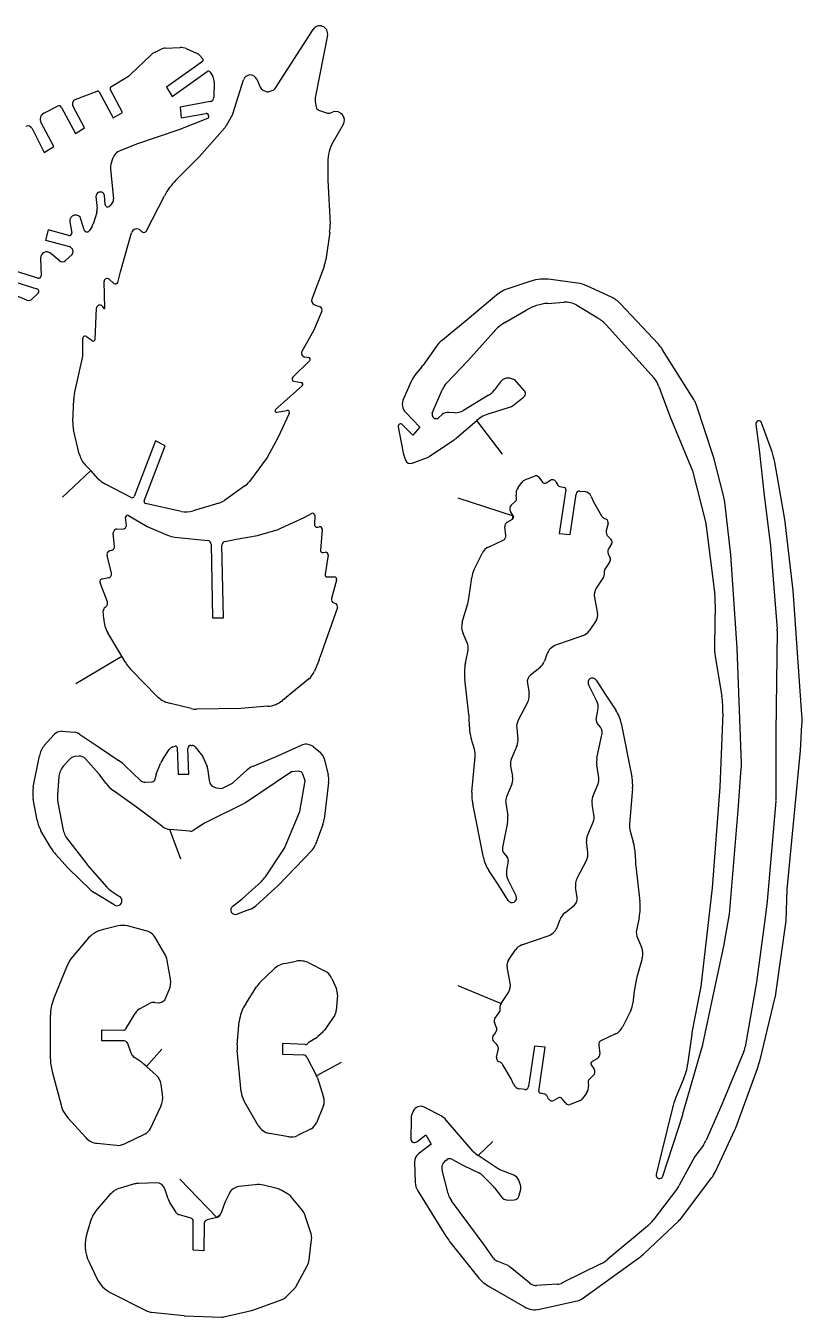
# Model space of a CAD drawing. Extents: x 0.6 to 22.6, y 0.8 to 18.1.
# Drawn here: x 13.97 to 22.63, y 1.08 to 15.49 of the extents above; entities that cross this region are included whole.
import ezdxf

# ---------------------------------------------------------------- set-up
doc = ezdxf.new("R2010")
doc.units = 0
doc.layers.add('WHITE', color=7, linetype='CONTINUOUS')

msp = doc.modelspace()

# ---------------------------------------------------------------- linework, layer by layer
at = {"layer": 'WHITE', "linetype": 'CONTINUOUS'}
for p, q in [((16.754, 14.789), (17.176, 15.446)), ((17.338, 15.384), (17.202, 14.703)), ((15.143, 14.947), (15.362, 15.158)), ((15.414, 15.194), (15.481, 15.228)), ((15.526, 15.24), (15.695, 15.246)), ((15.76, 15.234), (15.883, 15.178)), ((15.91, 15.159), (15.946, 15.118)), ((15.943, 15.089), (15.541, 14.802)), ((14.922, 14.808), (15.117, 14.927)), ((15.603, 14.699), (15.995, 14.979)), ((16.029, 14.972), (16.058, 14.924)), ((16.074, 14.858), (16.068, 14.687)), ((16.28, 14.506), (16.4, 14.884)), ((16.548, 14.891), (16.586, 14.802)), ((14.523, 14.664), (14.767, 14.76)), ((14.79, 14.751), (14.947, 14.46)), ((15.052, 14.519), (14.914, 14.78)), ((15.541, 14.802), (15.603, 14.699)), ((16.619, 14.77), (16.652, 14.756)), ((16.687, 14.754), (16.721, 14.766)), ((14.172, 14.512), (14.325, 14.591)), ((14.372, 14.576), (14.525, 14.286)), ((14.626, 14.35), (14.497, 14.596)), ((16.03, 14.642), (15.695, 14.58)), ((15.695, 14.58), (15.705, 14.46)), ((17.201, 14.645), (17.209, 14.582)), ((14.285, 14.141), (14.141, 14.413)), ((14.947, 14.46), (15.052, 14.519)), ((15.999, 14.452), (15.679, 14.328)), ((15.705, 14.46), (15.98, 14.511)), ((16.011, 14.483), (16.009, 14.464)), ((16.213, 14.382), (16.264, 14.469)), ((17.238, 14.547), (17.326, 14.516)), ((17.362, 14.515), (17.4, 14.527)), ((14.042, 14.342), (14.179, 14.076)), ((14.525, 14.286), (14.626, 14.35)), ((15.679, 14.328), (15.207, 14.168)), ((15.907, 14.025), (16.191, 14.351)), ((17.513, 14.385), (17.401, 14.194)), ((14.179, 14.076), (14.285, 14.141)), ((15.207, 14.168), (15.031, 14.098)), ((14.935, 13.992), (14.92, 13.939)), ((15.646, 13.764), (15.907, 14.025)), ((14.916, 13.89), (14.952, 13.557)), ((17.34, 13.967), (17.34, 13.764)), ((17.34, 13.764), (17.365, 13.273)), ((14.755, 13.584), (14.768, 13.449)), ((14.796, 13.632), (14.788, 13.63)), ((14.857, 13.495), (14.849, 13.595)), ((15.318, 13.201), (15.52, 13.592)), ((14.763, 13.406), (14.723, 13.276)), ((14.936, 13.508), (14.909, 13.478)), ((14.464, 13.301), (14.484, 13.175)), ((14.624, 13.21), (14.588, 13.329)), ((14.223, 13.213), (14.193, 13.097)), ((14.454, 13.148), (14.223, 13.213)), ((14.711, 13.249), (14.683, 13.203)), ((15.03, 12.744), (15.151, 13.179)), ((15.251, 13.205), (15.264, 13.193)), ((17.361, 13.184), (17.317, 12.876)), ((14.193, 13.097), (14.458, 13.024)), ((14.496, 12.979), (14.498, 12.961)), ((14.137, 12.895), (14.144, 12.698)), ((14.344, 12.869), (14.251, 12.949)), ((14.488, 12.936), (14.417, 12.87)), ((14.108, 12.672), (13.859, 12.752)), ((14.997, 12.625), (15.03, 12.744)), ((17.298, 12.802), (17.163, 12.437)), ((13.823, 12.638), (14.097, 12.552)), ((14.853, 12.339), (14.845, 12.634)), ((14.903, 12.66), (14.956, 12.613)), ((19.603, 12.638), (19.349, 12.554)), ((20.125, 12.616), (19.827, 12.658)), ((20.504, 12.459), (20.23, 12.585)), ((13.985, 12.428), (13.875, 12.471)), ((14.109, 12.505), (14.045, 12.441)), ((19.221, 12.482), (18.895, 12.209)), ((19.794, 12.391), (19.972, 12.404)), ((14.746, 11.991), (14.76, 12.337)), ((14.824, 12.358), (14.843, 12.335)), ((17.274, 12.305), (17.18, 12.086)), ((17.193, 12.373), (17.254, 12.352)), ((19.315, 12.177), (19.552, 12.316)), ((20.118, 12.369), (20.35, 12.228)), ((21.027, 11.935), (20.603, 12.387)), ((18.895, 12.209), (18.619, 11.982)), ((20.447, 12.147), (20.975, 11.559)), ((14.609, 11.817), (14.609, 12.002)), ((14.648, 12.021), (14.712, 11.975)), ((17.18, 12.086), (17.052, 11.854)), ((18.903, 11.751), (19.19, 12.074)), ((18.544, 11.903), (18.405, 11.703)), ((21.422, 11.32), (21.074, 11.874)), ((14.515, 11.387), (14.605, 11.784)), ((17.139, 11.752), (16.949, 11.568)), ((17.083, 11.793), (17.127, 11.787)), ((18.39, 11.683), (18.323, 11.604)), ((18.663, 11.499), (18.903, 11.751)), ((19.426, 11.538), (19.381, 11.552)), ((19.531, 11.419), (19.426, 11.538)), ((17.054, 11.472), (16.757, 11.206)), ((16.963, 11.521), (17.044, 11.508)), ((18.266, 11.511), (18.183, 11.325)), ((18.505, 11.165), (18.62, 11.434)), ((19.266, 11.516), (19.198, 11.425)), ((21.032, 11.463), (21.154, 11.131)), ((14.496, 11.068), (14.507, 11.322)), ((19.132, 11.366), (18.852, 11.195)), ((19.412, 11.255), (19.524, 11.343)), ((21.638, 10.688), (21.452, 11.256)), ((16.771, 11.176), (16.884, 11.196)), ((16.91, 11.161), (16.783, 10.89)), ((18.209, 11.173), (18.367, 11.01)), ((18.616, 11.15), (18.575, 11.115)), ((18.757, 11.171), (18.687, 11.174)), ((19.144, 11.163), (19.366, 11.231)), ((21.154, 11.131), (21.408, 10.521)), ((14.569, 10.712), (14.505, 10.978)), ((18.125, 11.012), (18.177, 10.741)), ((18.287, 10.92), (18.175, 11.037)), ((18.367, 11.01), (18.287, 10.92)), ((18.777, 10.89), (19.002, 11.084)), ((19.29, 10.71), (19.002, 11.084)), ((22.115, 11.043), (22.149, 10.759)), ((22.294, 10.734), (22.176, 11.057)), ((15.418, 10.856), (15.182, 10.237)), ((15.525, 10.802), (15.418, 10.856)), ((16.783, 10.89), (16.665, 10.67)), ((18.473, 10.685), (18.751, 10.87)), ((15.292, 10.189), (15.525, 10.802)), ((16.665, 10.67), (16.468, 10.405)), ((18.281, 10.608), (18.442, 10.669)), ((22.149, 10.759), (22.207, 10.247)), ((14.38, 10.23), (14.696, 10.525)), ((14.696, 10.525), (14.635, 10.59)), ((14.781, 10.434), (14.696, 10.525)), ((18.202, 10.654), (18.207, 10.641)), ((21.408, 10.521), (21.558, 9.923)), ((21.752, 10.248), (21.648, 10.654)), ((22.433, 10), (22.325, 10.618)), ((15.148, 10.225), (14.853, 10.379)), ((19.462, 10.338), (19.503, 10.393)), ((19.539, 10.421), (19.644, 10.464)), ((19.694, 10.45), (19.736, 10.396)), ((19.775, 10.388), (19.824, 10.417)), ((19.884, 10.401), (19.906, 10.364)), ((16.416, 10.354), (16.188, 10.193)), ((19.445, 10.219), (19.44, 10.25)), ((19.995, 10.313), (19.922, 9.822999)), ((19.931, 10.346), (19.978, 10.337)), ((20.042, 9.812999), (20.108, 10.263)), ((20.151, 10.296), (20.204, 10.29)), ((20.277, 10.236), (20.302, 10.177)), ((22.207, 10.247), (22.276, 9.685)), ((15.704, 10.07), (15.309, 10.158)), ((16.126, 10.163), (15.838, 10.075)), ((18.79, 10.22), (19.409, 10.022)), ((19.386, 10.141), (19.433, 10.185)), ((20.302, 10.177), (20.393, 10.02)), ((21.835, 9.585), (21.767, 10.171)), ((15.094, 9.913999), (15.085, 10.002)), ((15.117, 10.023), (15.325, 9.902999)), ((16.816, 9.880999), (17.076, 10.002)), ((17.085, 10.007), (17.157, 10.046)), ((17.194, 10.023), (17.19, 9.928999)), ((19.34, 9.949), (19.4, 9.984)), ((19.409, 10.022), (19.378, 10.068)), ((19.4, 9.984), (19.409, 10.022)), ((20.418, 9.996), (20.444, 9.982999)), ((22.531, 9.185999), (22.435, 9.982999)), ((14.961, 9.675999), (14.948, 9.826999)), ((14.986, 9.871999), (15.061, 9.876)), ((15.325, 9.902999), (15.554, 9.805)), ((16.32, 9.76), (16.556, 9.802)), ((16.556, 9.802), (16.785, 9.869)), ((17.23, 9.894), (17.245, 9.897)), ((17.278, 9.866999), (17.258, 9.638999)), ((19.325, 9.8), (19.314, 9.897)), ((19.922, 9.822999), (20.042, 9.812999)), ((20.466, 9.934), (20.446, 9.857)), ((21.561, 9.904999), (21.655, 9.14)), ((15.636, 9.781999), (16.002, 9.744999)), ((16.04, 9.704), (16.056, 8.883999)), ((16.177, 8.883999), (16.16, 9.692)), ((16.194, 9.734999), (16.32, 9.76)), ((19.138, 9.675999), (19.296, 9.748999)), ((20.465, 9.788999), (20.5, 9.755999)), ((20.505, 9.706), (20.476, 9.663999)), ((22.276, 9.685), (22.351, 8.753999)), ((14.927, 9.378999), (14.878, 9.578)), ((14.905, 9.63), (14.939, 9.642)), ((17.287, 9.611), (17.312, 9.614)), ((17.344, 9.579999), (17.309, 9.368)), ((18.969, 9.413999), (19.06, 9.6)), ((20.468, 9.597), (20.489, 9.548)), ((21.906, 8.543999), (21.835, 9.585)), ((20.423, 9.404), (20.423, 9.362999)), ((20.483, 9.503), (20.43, 9.425999)), ((14.882, 9.060999), (14.801, 9.272999)), ((14.827, 9.317999), (14.897, 9.331)), ((17.335, 9.338999), (17.412, 9.338999)), ((17.439, 9.303), (17.383, 9.097999)), ((18.929, 9.199999), (18.946, 9.333999)), ((20.414, 9.336999), (20.333, 9.211999)), ((18.909, 9.074), (18.929, 9.199999)), ((20.313, 9.109999), (20.348, 8.927)), ((22.628, 7.797999), (22.531, 9.185999)), ((14.841, 8.871), (14.837, 8.961)), ((14.856, 8.998), (14.866, 9.005999)), ((17.447, 8.996), (17.252, 8.437999)), ((17.406, 9.05), (17.427, 9.041)), ((18.84, 8.833), (18.902, 9.043)), ((21.661, 9.036), (21.651, 8.581999)), ((16.056, 8.883999), (16.177, 8.883999)), ((20.333, 8.852999), (20.255, 8.737999)), ((15.042, 8.454999), (14.887, 8.715)), ((18.895, 8.604), (18.848, 8.706999)), ((20.182, 8.682999), (20.03, 8.63)), ((22.351, 8.737), (22.336, 7.600999)), ((18.874, 8.378), (18.904, 8.52)), ((20.03, 8.63), (19.879, 8.576999)), ((21.953, 7.256999), (21.906, 8.543999)), ((14.53, 8.149999), (15.042, 8.454999)), ((15.08, 8.390999), (15.042, 8.454999)), ((17.243, 8.411999), (17.191, 8.286999)), ((19.784, 8.477), (19.756, 8.397999)), ((21.661, 8.449), (21.733, 8.008999)), ((15.431, 8.012), (15.152, 8.296999)), ((19.704, 8.326), (19.601, 8.241999)), ((17.125, 8.197999), (16.836, 7.960999)), ((18.913, 7.804999), (18.867, 8.197999)), ((19.566, 8.147999), (19.584, 8.043)), ((20.337, 7.960999), (20.248, 8.137)), ((20.334, 8.185), (20.439, 8.019)), ((15.818, 7.868999), (15.573, 7.929999)), ((19.567, 7.935999), (19.463, 7.738999)), ((20.439, 8.019), (20.552, 7.850999)), ((16.37, 7.872), (15.875, 7.862999)), ((16.672, 7.894999), (16.37, 7.872)), ((20.334, 7.745999), (20.353, 7.849999)), ((21.745, 7.816999), (21.71, 6.993999)), ((18.919, 7.666999), (18.916, 7.769999)), ((19.447, 7.651), (19.461, 7.526999)), ((20.38, 7.663), (20.345, 7.704999)), ((20.612, 7.705999), (20.731, 7.109)), ((22.611, 7.4), (22.628, 7.688)), ((14.179, 7.455999), (14.287, 7.578999)), ((14.377, 7.616), (14.513, 7.605)), ((14.573, 7.584), (14.794, 7.434)), ((18.975, 7.414999), (18.94, 7.533999)), ((20.342, 7.316999), (20.398, 7.596)), ((22.336, 7.600999), (22.338, 6.850999)), ((14.794, 7.434), (15.014, 7.284999)), ((15.496, 7.296999), (15.572, 7.412)), ((15.612, 7.440999), (15.639, 7.449999)), ((15.66, 7.434999), (15.672, 7.138999)), ((15.792, 7.138999), (15.781, 7.423999)), ((15.815, 7.459), (15.829, 7.459)), ((15.86, 7.443999), (15.944, 7.339)), ((16.758, 7.333), (17.055, 7.464)), ((17.182, 7.440999), (17.257, 7.377999)), ((19.451, 7.460999), (19.388, 7.310999)), ((22.461, 5.849999), (22.611, 7.4)), ((14.056, 6.991), (14.124, 7.342999)), ((14.469, 7.309), (14.394, 7.23)), ((14.566, 7.337999), (14.521, 7.335)), ((14.786, 7.142), (14.637, 7.309999)), ((15.082, 7.23), (15.253, 7.066999)), ((15.428, 7.138999), (15.473, 7.255)), ((15.952, 7.324999), (15.994, 7.223999)), ((16.499, 7.223), (16.758, 7.333)), ((17.299, 7.310999), (17.343, 7.131999)), ((18.948, 6.936999), (18.983, 7.335999)), ((19.379, 7.227), (19.4, 7.117)), ((20.362, 7.097), (20.34, 7.243)), ((14.342, 7.113999), (14.326, 6.902999)), ((14.865, 7.037), (14.801, 7.124)), ((15.414, 7.081999), (15.416, 7.094999)), ((15.672, 7.138999), (15.792, 7.138999)), ((16, 7.199999), (16.016, 7.068999)), ((16.29, 7.048999), (16.437, 7.183)), ((16.935, 7.164), (16.421, 6.818999)), ((17.013, 7.17), (16.935, 7.164)), ((17.029, 6.723), (17.089, 7.063)), ((17.089, 7.063), (17.062, 7.138999)), ((21.916, 6.735), (21.951, 7.199999)), ((15.207, 6.768), (14.946, 6.956999)), ((15.305, 7.047999), (15.382, 7.052999)), ((16.099, 6.986), (16.16, 6.979)), ((16.16, 6.979), (16.262, 7.03)), ((17.349, 7.043), (17.3, 6.633999)), ((19.391, 7.026), (19.333, 6.885)), ((20.296, 6.889999), (20.354, 7.03)), ((20.739, 6.978), (20.704, 6.578999)), ((21.71, 6.993999), (21.625, 5.870999)), ((14.099, 6.623), (14.056, 6.856999)), ((14.332, 6.802), (14.385, 6.53)), ((16.421, 6.818999), (15.966, 6.591)), ((19.075, 6.209), (18.956, 6.806)), ((19.325, 6.817999), (19.347, 6.671999)), ((20.308, 6.689), (20.287, 6.797999)), ((22.338, 6.835999), (22.24, 5.721)), ((15.501, 6.548999), (15.207, 6.768)), ((16.859, 6.313), (17.029, 6.723)), ((21.818, 5.574999), (21.916, 6.735)), ((14.254, 6.310999), (14.142, 6.506)), ((15.7, 6.19), (15.577, 6.520999)), ((15.802, 6.5), (15.577, 6.520999)), ((15.966, 6.591), (15.84, 6.508999)), ((17.285, 6.574999), (17.203, 6.352)), ((19.345, 6.598), (19.289, 6.32)), ((20.236, 6.453999), (20.299, 6.604)), ((20.712, 6.500999), (20.747, 6.381)), ((14.439, 6.410999), (14.644, 6.143)), ((20.24, 6.263999), (20.226, 6.388)), ((14.449, 6.085), (14.305, 6.243999)), ((16.644, 5.993), (16.859, 6.313)), ((17.164, 6.289), (16.792, 5.9)), ((19.307, 6.251999), (19.342, 6.210999)), ((20.768, 6.248), (20.771, 6.145999)), ((14.69, 5.852), (14.449, 6.085)), ((14.662, 6.120999), (14.876, 5.877999)), ((19.248, 5.895999), (19.135, 6.064)), ((19.353, 6.169), (19.334, 6.065999)), ((20.12, 5.979), (20.224, 6.176)), ((20.774, 6.11), (20.82, 5.717)), ((16.387, 5.748), (16.6, 5.941999)), ((19.35, 5.953999), (19.439, 5.777999)), ((14.959, 5.678999), (14.74, 5.813)), ((14.927, 5.834), (15.019, 5.772999)), ((16.792, 5.9), (16.538, 5.67)), ((19.353, 5.73), (19.248, 5.895999)), ((20.121, 5.767), (20.103, 5.872)), ((21.625, 5.870999), (21.5, 4.769999)), ((22.452, 5.501999), (22.461, 5.849999)), ((16.281, 5.664), (16.387, 5.748)), ((16.467, 5.626999), (16.33, 5.577)), ((19.983, 5.59), (20.086, 5.672999)), ((22.24, 5.721), (22.216, 5.539999)), ((19.903, 5.439), (19.931, 5.517)), ((20.813, 5.537), (20.783, 5.394999)), ((21.757, 5.217), (21.813, 5.534999)), ((22.216, 5.539999), (22.12, 4.817999)), ((22.336, 4.685999), (22.452, 5.501999)), ((15.003, 5.445), (14.84, 5.406)), ((15.312, 5.390999), (15.108, 5.443999)), ((19.657, 5.284999), (19.808, 5.337999)), ((14.653, 5.290999), (14.494, 5.100999)), ((15.52, 5.136), (15.415, 5.314)), ((19.505, 5.232999), (19.657, 5.284999)), ((20.792, 5.310999), (20.839, 5.208)), ((21.636, 4.664), (21.757, 5.217)), ((15.585, 4.849999), (15.548, 5.059999)), ((16.862, 5.026999), (16.986, 5.051)), ((19.354, 5.061999), (19.432, 5.177)), ((20.847, 5.081999), (20.785, 4.872)), ((14.435, 5.004), (14.286, 4.638999)), ((16.591, 4.822), (16.737, 4.961999)), ((17.13, 5.031), (17.305, 4.943999)), ((19.374, 4.804999), (19.339, 4.987999)), ((16.426, 4.574999), (16.545, 4.763999)), ((17.385, 4.859), (17.436, 4.743)), ((18.79, 4.78), (19.273, 4.578999)), ((20.778, 4.841), (20.758, 4.716)), ((21.5, 4.769999), (21.401, 4.254)), ((22.12, 4.817999), (21.995, 4.094999)), ((15.528, 4.629), (15.572, 4.732999)), ((17.448, 4.671999), (17.435, 4.501999)), ((19.273, 4.578999), (19.354, 4.703)), ((20.758, 4.716), (20.741, 4.580999)), ((21.524, 4.120999), (21.636, 4.664)), ((22.156, 3.936), (22.329, 4.649)), ((15.089, 4.296), (15.193, 4.468999)), ((15.249, 4.522999), (15.346, 4.577)), ((15.41, 4.591), (15.455, 4.587999)), ((15.493, 4.597), (15.511, 4.607999)), ((19.204, 4.413), (19.257, 4.488999)), ((19.264, 4.511), (19.264, 4.552)), ((20.718, 4.500999), (20.627, 4.315999)), ((14.246, 4.439), (14.246, 3.969)), ((16.33, 4.116), (16.353, 4.379)), ((17.417, 4.447999), (17.302, 4.28)), ((19.219, 4.317999), (19.198, 4.367)), ((14.82, 4.164), (14.82, 4.283999)), ((14.82, 4.283999), (15.062, 4.281)), ((17.214, 4.195), (17.121, 4.139999)), ((17.285, 4.26), (17.227, 4.205999)), ((19.182, 4.209), (19.211, 4.250999)), ((20.549, 4.238999), (20.391, 4.166999)), ((21.398, 4.237999), (21.353, 3.898999)), ((15.069, 4.160999), (14.82, 4.164)), ((15.146, 4.026), (15.109, 4.131999)), ((15.49, 4.07), (15.317, 3.877)), ((16.374, 3.594), (16.33, 4.059)), ((17.092, 4.122), (16.834, 4.132999)), ((16.834, 4.132999), (16.834, 4.013)), ((19.222, 4.125999), (19.187, 4.158999)), ((19.221, 3.980999), (19.241, 4.058)), ((19.644, 4.102), (19.579, 3.651999)), ((19.764, 4.092), (19.644, 4.102)), ((19.692, 3.601999), (19.764, 4.092)), ((20.362, 4.114999), (20.373, 4.019)), ((21.301, 3.345999), (21.52, 4.105999)), ((21.98, 4.041999), (21.733, 3.453)), ((15.262, 3.923), (15.184, 3.976)), ((15.317, 3.877), (15.29, 3.901)), ((16.834, 4.013), (17.068, 4.005)), ((17.107, 3.98), (17.215, 3.773)), ((17.49, 3.92), (17.215, 3.773)), ((19.268, 3.918999), (19.243, 3.931999)), ((19.385, 3.737999), (19.293, 3.894999)), ((20.278, 3.892999), (20.309, 3.846999)), ((20.347, 3.966), (20.287, 3.930999)), ((14.266, 3.821), (14.366, 3.444)), ((15.426, 3.779999), (15.317, 3.877)), ((17.225, 3.747999), (17.294, 3.535)), ((20.301, 3.773999), (20.254, 3.73)), ((21.891, 3.193), (22.131, 3.854)), ((15.498, 3.562), (15.482, 3.674999)), ((19.41, 3.678999), (19.385, 3.737999)), ((19.536, 3.618999), (19.483, 3.625)), ((20.242, 3.696), (20.247, 3.664999)), ((21.311, 3.746), (21.219, 3.523)), ((16.563, 3.219), (16.408, 3.49)), ((19.756, 3.569), (19.709, 3.578)), ((19.803, 3.513999), (19.781, 3.551)), ((19.912, 3.526999), (19.862, 3.497999)), ((19.993, 3.464999), (19.951, 3.519)), ((20.148, 3.493999), (20.043, 3.451999)), ((20.225, 3.578), (20.184, 3.522)), ((15.362, 3.184), (15.478, 3.43)), ((17.291, 3.438999), (17.214, 3.247999)), ((18.293, 3.378999), (18.273, 3.332)), ((18.603, 3.323999), (18.414, 3.421999)), ((21.183, 3.413), (21.056, 2.9)), ((21.076, 2.651), (21.298, 3.336999)), ((21.733, 3.453), (21.56, 3.053999)), ((14.444, 3.301), (14.642, 3.082)), ((17.153, 3.180999), (17.002, 3.105)), ((18.268, 3.282999), (18.265, 3.072)), ((18.963, 2.928999), (18.66, 3.279)), ((21.662, 2.703), (21.884, 3.176)), ((15.073, 3.013), (15.303, 3.125)), ((16.906, 3.092), (16.689, 3.13)), ((18.334, 3.036999), (18.432, 3.112999)), ((18.432, 3.112999), (18.492, 3.009)), ((19.18, 3.039999), (19.017, 2.881999)), ((14.766, 3.019), (14.983, 2.996999)), ((18.492, 3.009), (18.352, 2.901999)), ((19.251, 2.724999), (19.017, 2.881999)), ((21.056, 2.9), (21.001, 2.671999)), ((21.528, 3), (21.434, 2.871)), ((18.308, 2.809), (18.315, 2.582999)), ((18.655, 2.825999), (18.672, 2.838999)), ((18.723, 2.841), (18.854, 2.770999)), ((18.854, 2.770999), (19.023, 2.690999)), ((21.434, 2.871), (21.256, 2.546)), ((15.69, 2.619999), (16.102, 2.191999)), ((18.681, 2.46), (18.614, 2.717999)), ((19.073, 2.654), (19.18, 2.545)), ((19.415, 2.663), (19.251, 2.724999)), ((19.49, 2.552999), (19.469, 2.608999)), ((21.288, 2.191999), (21.62, 2.631999)), ((15.186, 2.565), (15.025, 2.519)), ((15.43, 2.576999), (15.229, 2.571)), ((15.56, 2.398), (15.524, 2.509999)), ((16.241, 2.457), (16.193, 2.359999)), ((16.532, 2.556999), (16.348, 2.536)), ((16.774, 2.513999), (16.624, 2.552)), ((16.889, 2.457), (16.82, 2.496)), ((18.344, 2.489), (18.658, 1.981999)), ((19.199, 2.523), (19.273, 2.424999)), ((19.47, 2.426), (19.492, 2.507999)), ((21.227, 2.502), (20.968, 2.161999)), ((14.911, 2.447), (14.769, 2.282999)), ((15.652, 2.242), (15.579, 2.357)), ((16.193, 2.359999), (16.146, 2.230999)), ((17.042, 2.288), (16.932, 2.421)), ((19.083, 1.886999), (18.72, 2.375999)), ((19.353, 2.384999), (19.42, 2.387)), ((15.811, 2.184999), (15.677, 2.223)), ((16.102, 2.191999), (15.996, 2.164999)), ((16.146, 2.230999), (16.102, 2.191999)), ((17.153, 2.009), (17.092, 2.198999)), ((14.694, 2.15), (14.655, 2.025)), ((15.839, 1.825999), (15.84, 2.147)), ((15.96, 2.118999), (15.959, 1.82)), ((20.904, 2.095), (20.464, 1.725)), ((20.866, 1.786), (21.254, 2.154999)), ((17.132, 1.718), (17.16, 1.945999)), ((18.699, 1.924), (19.011, 1.531)), ((19.187, 1.738), (19.083, 1.886999)), ((15.959, 1.82), (15.839, 1.825999)), ((20.182, 1.289), (20.819, 1.746999)), ((14.678, 1.692), (14.77, 1.501999)), ((16.982, 1.419), (17.111, 1.651999)), ((19.342, 1.657999), (19.228, 1.703999)), ((19.592, 1.457999), (19.375, 1.638)), ((20.386, 1.674), (19.954, 1.460999)), ((19.898, 1.445999), (19.668, 1.432999)), ((14.913, 1.355), (15.311, 1.152999)), ((16.878, 1.307999), (16.961, 1.391)), ((19.146, 1.416), (19.533, 1.192999)), ((16.182, 1.082), (16.489, 1.154)), ((16.514, 1.161999), (16.832, 1.277999)), ((19.701, 1.167999), (20.122, 1.261999)), ((15.375, 1.133999), (15.733, 1.095999)), ((15.743, 1.095), (16.154, 1.078999))]:
    msp.add_line(p, q, dxfattribs=at)
for centre, radius, start, end in [((17.251, 15.3994), 0.088298, 349.9618, 148.1459), ((15.507, 15.0041), 0.211447, 116.0927, 133.2945), ((15.5317, 15.1283), 0.11185, 92.9213, 116.9545), ((15.702, 15.102), 0.14417, 66.2794, 92.78302), ((15.8514, 15.1044), 0.080096, 42.97639, 66.76384), ((15.9311, 15.1049), 0.019839, 306.811, 41.32176), ((15.04, 15.054), 0.148519, 301.2284, 313.9086), ((16.0088, 14.9598), 0.023644, 31.13253, 125.7067), ((15.9513, 14.8632), 0.122806, 357.5731, 29.67544), ((16.4753, 14.8608), 0.078792, 22.55814, 162.8759), ((14.7735, 14.7428), 0.018387, 26.42845, 110.7019), ((14.9332, 14.7897), 0.021511, 121.4673, 206.8033), ((16.6425, 14.8272), 0.061865, 204.0377, 247.6647), ((16.672, 14.7995), 0.047877, 245.3084, 288.2452), ((16.6994, 14.8321), 0.069539, 288.0962, 321.7129), ((17.3704, 14.6711), 0.171394, 169.2736, 188.7586), ((14.341, 14.56), 0.034885, 27.30056, 117.2996), ((14.5415, 14.6179), 0.049596, 111.8662, 206.2034), ((16.021, 14.6882), 0.047015, 281.0244, 358.5374), ((17.2529, 14.5888), 0.044423, 188.805, 250.3828), ((14.2048, 14.4474), 0.072483, 116.9185, 208.3329), ((15.9857, 14.4862), 0.025446, 352.7923, 102.944), ((15.9941, 14.4662), 0.015061, 289.0343, 351.6009), ((16.106, 14.5593), 0.181983, 330.2512, 342.9692), ((17.3455, 14.5698), 0.057224, 250.0768, 286.7557), ((17.4288, 14.4339), 0.097452, 329.8539, 107.1892), ((13.9956, 14.3178), 0.052331, 27.54476, 115.5857), ((16.0621, 14.4658), 0.17261, 318.3113, 330.955), ((17.7918, 13.9673), 0.451793, 149.8823, 180.0381), ((15.0911, 13.9471), 0.162427, 111.7163, 163.9528), ((15.0421, 13.9044), 0.126907, 164.1786, 186.5145), ((16.1327, 13.2753), 0.68971, 134.8825, 152.6659), ((14.7985, 13.5876), 0.04368, 103.909, 184.7311), ((14.807, 13.5914), 0.042154, 4.899092, 105.1604), ((14.89, 13.5501), 0.062382, 317.535, 6.350334), ((14.6549, 13.4404), 0.113426, 342.3477, 4.34834), ((14.8866, 13.4976), 0.029764, 185.0193, 318.8141), ((14.5265, 13.3128), 0.063597, 14.75732, 190.6921), ((14.6068, 13.3115), 0.121501, 329.0446, 343.0117), ((16.91, 13.249), 0.455632, 351.7988, 3.019396), ((14.4599, 13.1716), 0.024338, 255.9654, 8.030226), ((14.6551, 13.2202), 0.032775, 198.1588, 328.3467), ((15.2088, 13.1622), 0.060192, 45.40434, 163.7931), ((15.288, 13.217), 0.033941, 225, 331.9276), ((14.4443, 12.9739), 0.051939, 5.634088, 74.70618), ((14.2057, 12.8972), 0.068813, 48.82974, 181.8343), ((14.38, 12.91), 0.054488, 228.7147, 312.7688), ((14.4669, 12.9589), 0.03117, 312.6567, 3.862982), ((16.9512, 12.9305), 0.369837, 339.6689, 351.5259), ((14.117, 12.6975), 0.027004, 250.5605, 1.060911), ((14.0891, 12.525), 0.028132, 314.8576, 73.69092), ((14.88, 12.6336), 0.035002, 48.9371, 179.3452), ((14.9726, 12.6324), 0.025532, 229.4474, 343.1294), ((19.4754, 12.1795), 0.395255, 108.6504, 130.0635), ((19.7574, 12.1731), 0.489869, 81.83186, 108.3721), ((20.072, 12.243), 0.376733, 65.20361, 81.9127), ((14.005, 12.481), 0.056568, 249.325, 315), ((17.21, 12.42), 0.049979, 160.1148, 250.1146), ((19.9905, 12.159), 0.245697, 58.73617, 94.31822), ((20.3681, 12.168), 0.321152, 42.99376, 64.96712), ((14.796, 12.3353), 0.03604, 39.03268, 177.2964), ((14.8474, 12.3386), 0.005685, 219.2894, 4.082148), ((17.2418, 12.3191), 0.035089, 336.3517, 69.65418), ((19.8354, 11.8296), 0.562939, 94.2175, 120.2271), ((19.575, 11.7341), 0.513572, 120.4147, 138.5601), ((20.1245, 11.8593), 0.432192, 41.73597, 58.54969), ((14.633, 12.0023), 0.024001, 51.26615, 180.7162), ((14.7246, 11.9923), 0.021402, 233.9333, 356.5241), ((18.8295, 11.7071), 0.346237, 127.4425, 145.5434), ((14.4593, 11.8184), 0.149705, 346.7156, 359.4642), ((17.0879, 11.8339), 0.041143, 150.756, 263.1683), ((20.736, 11.662), 0.398983, 32.09671, 43.17207), ((17.1232, 11.7661), 0.021242, 318.2514, 79.69515), ((18.1763, 11.8589), 0.276782, 320.5415, 325.7186), ((16.9681, 11.5481), 0.027582, 133.8249, 259.3414), ((18.6272, 11.3536), 0.394002, 140.5407, 156.4539), ((19.3488, 11.4531), 0.104009, 71.96571, 142.7776), ((20.7542, 11.363), 0.295243, 19.79751, 41.59486), ((14.8741, 11.3098), 0.367302, 167.867, 178.0966), ((17.0415, 11.4879), 0.020254, 308.1738, 82.91007), ((18.819, 11.349), 0.216393, 136.1234, 156.8709), ((19.0089, 11.5701), 0.238354, 301.0958, 322.5003), ((19.4912, 11.3843), 0.05274, 308.4562, 41.08293), ((18.3087, 11.2683), 0.137896, 155.7211, 223.707), ((19.3223, 11.3708), 0.14647, 287.3587, 307.762), ((21.175, 11.165), 0.291564, 18.18638, 32.1093), ((16.7697, 11.1936), 0.017749, 135.6848, 274.2268), ((16.8903, 11.1735), 0.023365, 327.6034, 105.6422), ((18.547, 11.1499), 0.044743, 160.2254, 308.7398), ((18.6823, 11.071), 0.103107, 87.38734, 130.0055), ((18.7652, 11.3387), 0.16788, 267.2007, 301.1335), ((19.264, 10.78), 0.401322, 107.3967, 130.7561), ((14.8178, 11.0547), 0.322066, 177.6333, 193.7774), ((18.1535, 11.0176), 0.028958, 42.06075, 191.1166), ((22.1455, 11.05), 0.031292, 12.926, 192.9258), ((18.5994, 11.0939), 0.270395, 304.1014, 311.0566), ((14.8337, 10.7763), 0.272377, 193.6537, 223.1553), ((18.6672, 10.8348), 0.499093, 190.8326, 201.2385), ((18.387, 10.813), 0.154146, 290.9041, 303.8965), ((21.122, 10.518), 0.543297, 14.49665, 18.2348), ((21.659, 10.502), 0.676026, 9.880328, 20.07002), ((18.2609, 10.6623), 0.057956, 201.5628, 290.3124), ((14.9798, 10.6196), 0.271968, 223.0333, 242.2101), ((16.282, 10.543), 0.231603, 305.3367, 323.427), ((19.571, 10.343), 0.084403, 112.3071, 143.6732), ((19.6597, 10.4239), 0.043063, 37.26746, 111.3814), ((19.76, 10.414), 0.029999, 216.8699, 299.9806), ((19.846, 10.379), 0.043908, 30.06762, 120.0686), ((15.1594, 10.2469), 0.024673, 242.5006, 336.344), ((19.5569, 10.2675), 0.118202, 143.3917, 188.514), ((19.9383, 10.3825), 0.037222, 209.8022, 258.6884), ((19.9738, 10.316), 0.021415, 351.945, 78.69007), ((20.1461, 10.2578), 0.038453, 82.69056, 172.2281), ((20.194, 10.2), 0.090553, 23.44816, 83.65981), ((21.1956, 10.0997), 0.575831, 7.112675, 14.92437), ((15.3141, 10.181), 0.023558, 160.0997, 257.4976), ((16.0632, 10.3718), 0.218046, 286.7394, 304.9145), ((19.4252, 10.0998), 0.056912, 133.5751, 213.9693), ((19.4072, 10.2132), 0.038221, 312.4552, 8.722371), ((15.1059, 10.0051), 0.021128, 58.1962, 188.4369), ((15.7615, 10.3281), 0.264408, 257.4407, 286.8176), ((17.0034, 10.1433), 0.158859, 297.1941, 300.9075), ((17.169, 10.024), 0.025059, 357.7108, 118.6105), ((19.367, 9.902999), 0.053338, 120.4094, 186.4588), ((19.3869, 10.0072), 0.026597, 299.4508, 33.80956), ((20.447, 10.051), 0.062265, 209.859, 242.1977), ((20.4244, 9.944799), 0.042934, 345.447, 62.83814), ((22.1221, 9.954799), 0.314168, 5.149848, 8.271974), ((14.989, 9.830999), 0.041194, 94.18524, 185.5722), ((15.059, 9.911), 0.035057, 273.2705, 4.897985), ((15.6606, 10.0272), 0.246447, 244.3707, 264.2709), ((16.7229, 10.0754), 0.215539, 286.7451, 295.59), ((17.224, 9.927499), 0.034033, 177.4739, 280.152), ((17.2507, 9.8701), 0.027497, 353.5208, 101.9638), ((19.2747, 9.794899), 0.050601, 294.8938, 5.789742), ((20.513, 9.839), 0.069375, 164.9622, 226.1707), ((21.4074, 9.8886), 0.154478, 6.094174, 12.86674), ((14.9282, 9.6731), 0.032921, 289.1504, 5.051105), ((15.9978, 9.703), 0.042209, 1.358011, 84.28941), ((16.203, 9.693), 0.043011, 102.0936, 181.3322), ((19.2067, 9.5274), 0.163681, 114.8115, 153.6698), ((20.5334, 9.623199), 0.070423, 144.5947, 201.8314), ((20.4739, 9.728099), 0.038204, 324.602, 46.90915), ((14.9199, 9.5892), 0.043371, 110.0622, 194.9655), ((17.284, 9.637), 0.026076, 175.6013, 276.5866), ((17.3153, 9.585), 0.029187, 350.1171, 96.49194), ((20.4446, 9.531), 0.047543, 323.9009, 20.95099), ((14.8897, 9.3689), 0.038596, 280.9023, 15.1502), ((17.334, 9.364299), 0.025272, 171.5813, 272.2622), ((19.1972, 9.305099), 0.252856, 154.4888, 173.4371), ((20.4632, 9.403299), 0.040218, 145.6382, 179.001), ((14.8319, 9.285099), 0.033184, 98.47115, 201.3846), ((17.4122, 9.310999), 0.028, 343.3794, 90.40925), ((20.374, 9.3654), 0.049058, 324.6242, 357.1959), ((17.4221, 9.087199), 0.040564, 164.5591, 246.5968), ((20.45, 9.135999), 0.139517, 146.9933, 190.7458), ((20.9356, 9.046299), 0.725476, 359.1865, 7.420852), ((14.881, 8.9618), 0.044007, 124.6292, 181.0416), ((14.8387, 9.043799), 0.046627, 305.8376, 21.66508), ((17.412, 9.0074), 0.036796, 341.9584, 65.94265), ((18.668, 9.112), 0.243961, 343.5707, 351.0395), ((15.1699, 8.883199), 0.329125, 182.1242, 210.7339), ((19.0131, 8.780699), 0.180802, 163.1883, 204.0558), ((20.251, 8.9081), 0.098824, 326.1009, 11.02567), ((20.1358, 8.820199), 0.144794, 288.61, 325.41), ((22.1606, 8.745499), 0.190589, 357.4441, 2.55615), ((18.77, 8.548), 0.136894, 348.1976, 24.13196), ((19.9462, 8.418099), 0.172525, 112.9239, 160.0421), ((22.376, 8.5696), 0.725106, 179.0201, 189.574), ((15.5101, 8.645899), 0.499966, 210.6532, 224.2545), ((16.7952, 8.5816), 0.478839, 339.2562, 342.5489), ((19.4197, 8.266599), 0.55694, 168.462, 187.0753), ((19.5987, 8.456799), 0.16793, 308.8355, 339.5038), ((16.9828, 8.372399), 0.225034, 309.1929, 337.6974), ((19.664, 8.164999), 0.099488, 129.2894, 189.8413), ((20.291, 8.161), 0.049244, 29.16712, 209.1676), ((15.6468, 8.221799), 0.300987, 224.1922, 255.8068), ((16.649, 8.189), 0.294877, 274.4734, 309.3578), ((19.4169, 8.014699), 0.169479, 332.3313, 9.612383), ((20.1789, 7.881599), 0.176944, 349.7125, 26.66643), ((20.8093, 7.854899), 0.936465, 357.6805, 9.471375), ((15.8691, 8.081), 0.218079, 256.4482, 271.5503), ((18.5192, 7.7536), 0.397138, 2.366724, 7.436364), ((20.2188, 7.6282), 0.400826, 11.19216, 33.76936), ((21.7803, 7.743), 0.849482, 356.2878, 3.712217), ((19.451, 7.683), 0.532279, 181.7227, 196.2559), ((19.5985, 7.6689), 0.152559, 152.6455, 186.7384), ((20.3836, 7.737299), 0.050331, 170.0516, 219.9222), ((20.3198, 7.6109), 0.079606, 349.2123, 40.87536), ((14.3689, 7.5078), 0.108522, 85.71848, 138.9978), ((14.5043, 7.484), 0.121312, 55.5106, 85.88747), ((19.3289, 7.513299), 0.132808, 336.8126, 5.920938), ((14.3591, 7.2985), 0.239274, 138.8298, 169.2818), ((15.6318, 7.3717), 0.072111, 105.9449, 146.0235), ((15.6442, 7.435099), 0.015781, 359.6386, 109.2386), ((15.815, 7.424999), 0.034014, 90.00161, 181.6847), ((15.8293, 7.42), 0.039001, 38.01759, 90.44073), ((17.0988, 7.3439), 0.127837, 49.40886, 110.0367), ((17.1745, 7.279599), 0.128408, 14.15535, 50.02303), ((18.7679, 7.354099), 0.21586, 355.1901, 16.3866), ((14.531, 7.098899), 0.189621, 136.2607, 175.4321), ((14.529, 7.254099), 0.081294, 95.64748, 137.5416), ((14.5733, 7.252599), 0.085746, 42.02198, 94.88602), ((14.7212, 6.853499), 0.521463, 46.21989, 55.84063), ((15.6792, 7.1694), 0.223261, 145.1424, 157.4552), ((15.8997, 7.3044), 0.05621, 21.49814, 37.9912), ((15.9095, 7.1901), 0.091046, 6.24266, 21.85984), ((16.5845, 7.022399), 0.218056, 113.0844, 132.5653), ((19.523, 7.253999), 0.14654, 157.1095, 190.6194), ((20.5521, 7.2743), 0.214397, 168.5119, 188.3947), ((21.4403, 7.246399), 0.512803, 354.8086, 1.184425), ((14.5981, 6.9702), 0.254603, 37.16245, 42.43712), ((15.3003, 7.115699), 0.067889, 225.8355, 273.9711), ((15.3795, 7.087999), 0.035089, 274.0856, 350.1339), ((15.637, 7.057999), 0.224075, 158.8156, 170.4956), ((16.11, 7.079999), 0.094641, 186.6745, 263.3257), ((17.0172, 7.122399), 0.047776, 20.33147, 95.0424), ((17.1032, 7.071099), 0.247412, 353.4783, 14.24968), ((19.2429, 7.0866), 0.160014, 337.7466, 10.95179), ((20.237, 7.078), 0.126463, 337.6938, 8.642826), ((20.2755, 7.0154), 0.465017, 355.3867, 11.61198), ((14.4098, 6.923999), 0.360088, 169.2767, 190.7233), ((15.1626, 7.257299), 0.370264, 216.5108, 234.1979), ((16.207, 7.141), 0.123878, 296.3582, 312.0565), ((19.4115, 6.8996), 0.465017, 175.3868, 191.612), ((14.7, 6.874499), 0.375084, 175.6423, 191.1451), ((19.45, 6.837), 0.126463, 157.6938, 188.643), ((20.444, 6.828999), 0.160031, 157.6005, 191.1695), ((22.1672, 6.843499), 0.170964, 357.4858, 2.5143), ((17.0394, 6.6689), 0.262926, 339.0766, 352.3722), ((19.1349, 6.640699), 0.214397, 348.5118, 8.394659), ((20.1641, 6.6613), 0.146565, 336.9862, 10.89585), ((14.4633, 6.6905), 0.370504, 190.4971, 209.8657), ((14.6668, 6.5861), 0.287329, 191.2591, 217.5479), ((15.5884, 6.669099), 0.148538, 233.9558, 265.5983), ((15.808, 6.559), 0.059363, 264.1928, 302.6192), ((20.9191, 6.561699), 0.215794, 175.4017, 196.3356), ((17.031, 6.415), 0.183174, 316.5483, 339.8833), ((20.3581, 6.4017), 0.132808, 156.8126, 185.9209), ((20.236, 6.231999), 0.532279, 1.722692, 16.2559), ((14.5549, 6.487199), 0.348706, 210.3522, 224.2215), ((19.4682, 6.286799), 0.400826, 191.1922, 213.7694), ((19.3671, 6.3043), 0.079662, 168.6337, 221.0303), ((19.3036, 6.1785), 0.050307, 349.1149, 40.24305), ((20.0885, 6.246099), 0.152559, 332.6455, 6.738409), ((14.974, 6.395999), 0.415823, 217.4762, 221.3933), ((19.5079, 6.033699), 0.176874, 169.4778, 206.7824), ((21.1679, 6.160999), 0.397183, 182.1643, 187.3773), ((16.4097, 6.1507), 0.282435, 312.3596, 326.0566), ((20.2701, 5.9003), 0.169479, 152.3313, 189.6124), ((14.8894, 6.0561), 0.285338, 225.6674, 238.4267), ((15.0709, 6.052299), 0.261469, 221.8064, 236.6078), ((14.989, 5.725999), 0.055758, 237.4494, 57.45), ((19.396, 5.753999), 0.049244, 209.1677, 29.16761), ((20.023, 5.75), 0.099488, 309.2894, 9.841286), ((16.3075, 5.6217), 0.050043, 122.0671, 296.7187), ((16.3927, 5.8298), 0.215981, 290.121, 312.2791), ((20.2673, 5.648399), 0.55694, 348.4621, 7.075251), ((20.0888, 5.459599), 0.167915, 129.0543, 160.0111), ((21.3526, 5.612899), 0.466943, 350.3965, 355.3444), ((14.9197, 5.0669), 0.34834, 103.2264, 139.9608), ((15.0535, 5.230899), 0.219958, 75.65419, 103.2718), ((15.2711, 5.228899), 0.16718, 30.59934, 75.83898), ((19.7404, 5.496799), 0.172589, 293.0591, 340.4311), ((20.917, 5.367), 0.136894, 168.1976, 204.1321), ((19.552, 5.096), 0.144779, 108.9357, 145.9807), ((20.6739, 5.1343), 0.180802, 343.1883, 24.0558), ((14.7773, 4.862199), 0.370519, 139.8717, 157.4979), ((15.323, 5.019999), 0.228527, 10.0806, 30.49093), ((17.0285, 4.8289), 0.226129, 63.33306, 100.8329), ((19.436, 5.006899), 0.098824, 146.1011, 191.0257), ((16.9093, 4.783299), 0.248235, 100.9841, 133.9554), ((17.2288, 4.792099), 0.169941, 23.18533, 63.35956), ((15.3798, 4.813599), 0.208415, 337.249, 10.05902), ((16.8027, 4.6068), 0.301862, 134.5303, 148.6163), ((19.237, 4.779), 0.139517, 326.9933, 10.74559), ((21.019, 4.803), 0.243961, 163.5707, 171.0396), ((14.7756, 4.437099), 0.529595, 157.5899, 179.7944), ((15.4862, 4.645499), 0.044958, 303.478, 338.4598), ((17.298, 4.683), 0.150479, 355.8058, 23.49857), ((21.951, 4.74), 0.388799, 346.4641, 352.0157), ((15.3217, 4.391499), 0.150232, 118.9363, 148.9447), ((15.4017, 4.4758), 0.115515, 85.87913, 118.8282), ((15.4604, 4.649899), 0.062135, 265.0143, 301.6441), ((16.7489, 4.3431), 0.397524, 144.315, 174.8186), ((17.3249, 4.508699), 0.110303, 326.6125, 356.5176), ((19.2238, 4.511699), 0.040218, 325.6382, 359.0031), ((19.313, 4.5507), 0.049017, 144.7201, 178.4803), ((20.4898, 4.609899), 0.252856, 334.489, 353.4371), ((19.2421, 4.3846), 0.047482, 143.2984, 201.7566), ((15.0624, 4.312), 0.031002, 269.2607, 328.9724), ((17.171, 4.258999), 0.077103, 303.897, 316.5765), ((17.199, 4.35), 0.124535, 313.6982, 325.7995), ((19.2131, 4.1869), 0.038204, 144.6031, 226.9091), ((19.1536, 4.2918), 0.070423, 324.5947, 21.83173), ((20.4796, 4.3873), 0.163738, 295.0778, 334.1861), ((21.6876, 4.192), 0.293229, 167.7933, 170.9746), ((15.0688, 4.118599), 0.042374, 18.43495, 89.72937), ((16.64, 4.087999), 0.311353, 174.8388, 185.3444), ((17.0927, 4.153299), 0.031269, 268.7153, 334.8281), ((19.174, 4.076), 0.069375, 344.9622, 46.16878), ((20.4122, 4.121099), 0.050559, 114.791, 186.9283), ((21.324, 4.166299), 0.205066, 342.8993, 347.2378), ((21.7263, 4.142399), 0.272848, 338.4091, 349.9957), ((14.821, 3.9713), 0.575004, 180.2292, 195.1529), ((15.24, 4.058), 0.099297, 198.7999, 235.6698), ((15.108, 3.697999), 0.27264, 48.12213, 55.6105), ((17.066, 3.959), 0.046043, 27.12099, 87.51044), ((19.2626, 3.970199), 0.042934, 165.446, 242.8382), ((19.239, 3.864), 0.062265, 29.85901, 62.19746), ((20.3005, 3.9077), 0.026928, 120.088, 213.1571), ((20.3201, 4.0121), 0.053348, 300.2653, 7.431408), ((20.7524, 3.981599), 0.606253, 337.1315, 352.1693), ((21.4096, 4.1187), 0.768429, 339.8506, 346.2458), ((15.3099, 3.650599), 0.173821, 8.069502, 48.10114), ((17.0685, 3.699899), 0.163724, 17.08473, 26.5181), ((20.2618, 3.815199), 0.056912, 313.575, 33.96928), ((19.493, 3.714999), 0.090553, 203.448, 263.6598), ((19.5409, 3.657199), 0.038453, 262.6877, 352.2281), ((20.13, 3.648299), 0.118185, 323.499, 8.123246), ((20.2798, 3.7018), 0.038221, 132.4552, 188.7234), ((15.2681, 3.529299), 0.232203, 334.682, 8.095211), ((16.6298, 3.6201), 0.25714, 185.8259, 210.3944), ((17.1579, 3.491199), 0.142974, 338.5856, 17.83933), ((19.7132, 3.598999), 0.021415, 171.9456, 258.6901), ((19.7487, 3.5325), 0.037222, 29.80216, 78.68805), ((19.8408, 3.536399), 0.043863, 210.6507, 298.9023), ((19.927, 3.501), 0.029999, 36.8699, 119.9808), ((20.0267, 3.491899), 0.043101, 218.5984, 292.2211), ((20.116, 3.572), 0.084403, 292.3071, 323.6732), ((21.8369, 3.2599), 0.671581, 156.9358, 166.8225), ((14.699, 3.532999), 0.344688, 194.9635, 222.296), ((18.5087, 3.2832), 0.240698, 168.3026, 180.0476), ((18.3735, 3.3443), 0.087621, 62.46987, 156.6812), ((18.514, 3.153), 0.192852, 40.79464, 62.50426), ((21.0502, 3.424599), 0.262828, 340.5309, 342.5992), ((15.2487, 3.2383), 0.125639, 295.6065, 334.3936), ((16.721, 3.309), 0.181837, 209.6668, 259.8643), ((17.095, 3.294999), 0.127945, 296.9652, 338.4481), ((21.694, 3.265), 0.209811, 334.9006, 339.9236), ((14.786, 3.211999), 0.193999, 222.075, 264.0836), ((16.9343, 3.2437), 0.15434, 259.4323, 296.0172), ((18.308, 3.0713), 0.043005, 179.0674, 307.1637), ((21.3035, 3.169499), 0.281305, 322.9469, 335.7583), ((15, 3.162999), 0.166868, 264.1527, 295.9507), ((18.42, 2.812999), 0.112004, 127.3815, 182.0454), ((19.1636, 3.104899), 0.266788, 221.2463, 236.6673), ((18.7121, 2.742499), 0.101113, 124.3657, 194.0225), ((18.6991, 2.799099), 0.048232, 60.30036, 124.1843), ((18.941, 2.527999), 0.182463, 43.66782, 63.29452), ((19.383, 2.576999), 0.09176, 20.40988, 69.58929), ((21.0393, 2.664299), 0.039066, 168.6325, 340.0803), ((21.3043, 2.866699), 0.393383, 323.3719, 335.409), ((15.0887, 2.2919), 0.235864, 105.6684, 138.8848), ((15.2316, 2.3949), 0.176119, 90.84587, 105.0068), ((15.4321, 2.480599), 0.096488, 17.74015, 91.24794), ((16.3636, 2.402899), 0.134011, 96.68486, 156.1895), ((16.5644, 2.304399), 0.254672, 76.46577, 97.30922), ((16.7302, 2.3343), 0.184961, 60.95442, 76.30173), ((16.8128, 2.322299), 0.154758, 39.62544, 60.50294), ((18.505, 2.5901), 0.190132, 182.1401, 212.1266), ((18.913, 2.5167), 0.238841, 193.7337, 216.0926), ((19.021, 2.389), 0.222748, 36.97281, 44.45435), ((19.4201, 2.527299), 0.074445, 344.9744, 20.1873), ((20.9483, 2.717299), 0.352168, 322.3132, 330.8948), ((15.7293, 2.4515), 0.177539, 197.537, 212.1593), ((19.3523, 2.483599), 0.098602, 216.4631, 270.4067), ((19.4189, 2.44), 0.053011, 271.189, 344.6785), ((15.0551, 2.033999), 0.379281, 138.9661, 162.1909), ((15.6898, 2.265799), 0.044673, 212.1957, 253.3499), ((15.8, 2.1465), 0.040003, 0.71616, 74.05498), ((16.0073, 2.119099), 0.04727, 103.8305, 180.121), ((16.0872, 2.253), 0.062769, 283.6378, 339.4865), ((16.8358, 2.113599), 0.270058, 18.43495, 40.22374), ((20.6355, 2.415599), 0.418173, 309.9459, 322.667), ((21.0447, 2.3815), 0.308397, 312.7398, 322.0858), ((15.0858, 1.8875), 0.452211, 162.2983, 205.6132), ((17.0137, 1.961599), 0.147129, 353.9135, 18.79216), ((19.168, 2.298), 0.599963, 211.7827, 218.5702), ((19.2643, 1.789499), 0.092886, 213.6726, 246.9958), ((20.554, 2.115), 0.453485, 305.758, 313.4807), ((16.9528, 1.738699), 0.180399, 331.2755, 353.4108), ((19.2922, 1.538599), 0.129368, 50.20576, 67.36012), ((20.214, 2.022), 0.388212, 296.3009, 310.089), ((15.0593, 1.640399), 0.3207, 205.5663, 242.8596), ((19.3799, 1.8273), 0.47316, 218.7714, 240.3737), ((19.6617, 1.541999), 0.109181, 230.3153, 273.3079), ((19.8893, 1.5906), 0.144852, 273.4429, 296.5297), ((16.7873, 1.3968), 0.126931, 290.6194, 315.6065), ((16.874, 1.478), 0.123036, 315, 331.3523), ((15.395, 1.317999), 0.185151, 243.0198, 263.7967), ((16.4352, 1.3651), 0.217847, 284.2978, 291.2056), ((19.649, 1.395999), 0.233805, 240.2551, 282.8477), ((20.086, 1.421999), 0.163999, 282.6804, 305.8216), ((15.7528, 1.243499), 0.148823, 262.3545, 266.2244), ((16.1567, 1.185999), 0.107034, 268.5545, 283.6722)]:
    msp.add_arc(centre, radius, start, end, dxfattribs=at)

doc.saveas('drawing.dxf')
